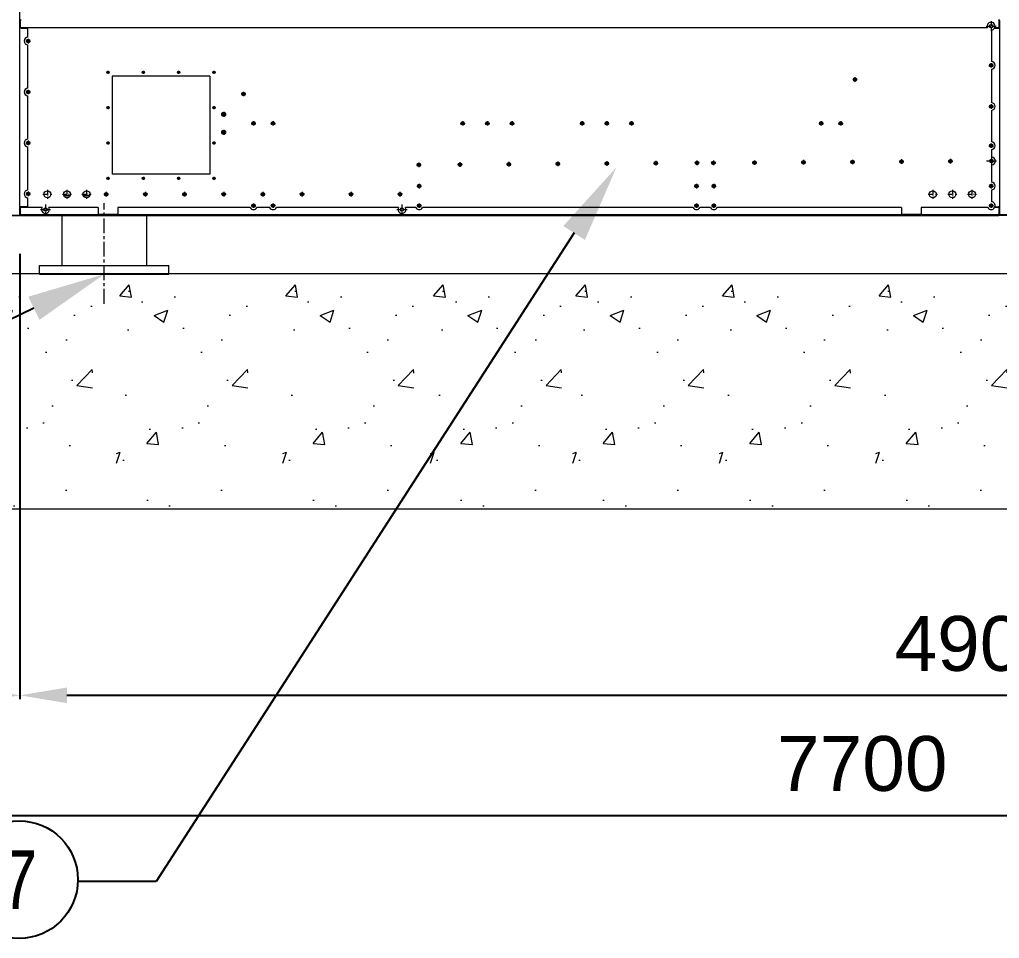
# Model space of a CAD drawing. Header units: millimetres. Extents: x -661502 to 32907, y -140885 to 22606.
# Drawn here: x 14092 to 16593, y 7549 to 9894 of the extents above; entities that cross this region are included whole.
import ezdxf
from ezdxf import colors
from ezdxf.entities.mleader import LeaderData, LeaderLine
from ezdxf.enums import TextEntityAlignment as Align
from ezdxf.math import Vec2, Vec3

# ---------------------------------------------------------------- set-up
doc = ezdxf.new("R2010")
doc.units = ezdxf.units.MM
doc.linetypes.add('CENTER', pattern=[2, 1.25, -0.25, 0.25, -0.25])
doc.linetypes.add('DASHDOT', pattern=[18.5, 12, -3, 0.5, -3])
for name, color, linetype in [('center', 1, 'CENTER'), ('냉각탑_dim', 1, 'Continuous'), ('냉각탑_text', 3, 'Continuous'), ('냉각탑_기초', 23, 'Continuous')]:
    doc.layers.add(name, color=color, linetype=linetype)
doc.styles.get("Standard").update_dxf_attribs({"font": 'arial.ttf'})
doc.dimstyles.new('1.40', dxfattribs={"dimscale": 20, "dimtxt": 1.5, "dimasz": 1, "dimexe": 0.5, "dimexo": 0.5, "dimgap": 0.5, "dimtad": 1, "dimdec": 0, "dimzin": 0, "dimdsep": 46, "dimtxsty": 'Standard', "dimcen": 0, "dimclrd": 2, "dimclre": 2, "dimclrt": 3, "dimadec": 0, "dimazin": 0, "dimtfac": 1, "dimtdec": 0, "dimtmove": 0, "dimatfit": 0, "dimfxl": 1, "dimtolj": 1, "dimtzin": 0, "dimlwd": -1, "dimlwe": -1, "dimarcsym": 0})

# ---------------------------------------------------------------- blocks, each defined once
blk = doc.blocks.new('*D350')
at = {"color": 2, "transparency": 16777216}
for p, q in [((14092.7, 9293.8), (14092.7, 8159.1)), ((18992.7, 9293.8), (18992.7, 8159.1)), ((14212.7, 8169.1), (18872.7, 8169.1))]:
    blk.add_line(p, q, dxfattribs=at)
for points in [[(14212.7, 8189.1), (14212.7, 8149.1), (14092.7, 8169.1)], [(18872.7, 8189.1), (18872.7, 8149.1), (18992.7, 8169.1)]]:
    blk.add_solid(points, dxfattribs=at)
at = {"layer": 'Defpoints', "color": 0, "transparency": 16777216}
for p in [(14092.7, 9393.8), (18992.7, 9393.8), (18992.7, 8169.1)]:
    blk.add_point(p, dxfattribs=at)
at = {"color": 3, "lineweight": 5, "transparency": 16777216, "insert": (16542.7, 8300.5), "char_height": 140, "attachment_point": 5}
blk.add_mtext('\\A1;4900', dxfattribs=at)
blk = doc.blocks.new('*D352')
at = {"color": 2, "transparency": 16777216}
for p, q in [((12392.7, 9145.4), (12392.7, 7852.7)), ((20092.7, 9145.4), (20092.7, 7852.7)), ((12512.7, 7862.7), (19972.7, 7862.7))]:
    blk.add_line(p, q, dxfattribs=at)
for points in [[(12512.7, 7882.7), (12512.7, 7842.7), (12392.7, 7862.7)], [(19972.7, 7882.7), (19972.7, 7842.7), (20092.7, 7862.7)]]:
    blk.add_solid(points, dxfattribs=at)
at = {"layer": 'Defpoints', "color": 0, "transparency": 16777216}
for p in [(12392.7, 9245.4), (20092.7, 9245.4), (20092.7, 7862.7)]:
    blk.add_point(p, dxfattribs=at)
at = {"color": 3, "lineweight": 5, "transparency": 16777216, "insert": (16242.7, 7994.2), "char_height": 140, "attachment_point": 5}
blk.add_mtext('\\A1;7700', dxfattribs=at)
blk = doc.blocks.new('*D353')
at = {"color": 2, "transparency": 16777216}
for p, q in [((13092.7, 9293.8), (13092.7, 8159.1)), ((14092.7, 9296.2), (14092.7, 8159.1)), ((13212.7, 8169.1), (13972.7, 8169.1))]:
    blk.add_line(p, q, dxfattribs=at)
for points in [[(13212.7, 8189.1), (13212.7, 8149.1), (13092.7, 8169.1)], [(13972.7, 8189.1), (13972.7, 8149.1), (14092.7, 8169.1)]]:
    blk.add_solid(points, dxfattribs=at)
at = {"layer": 'Defpoints', "color": 0, "transparency": 16777216}
for p in [(13092.7, 9393.8), (14092.7, 9396.2), (14092.7, 8169.1)]:
    blk.add_point(p, dxfattribs=at)
at = {"color": 3, "lineweight": 5, "transparency": 16777216, "insert": (13592.7, 8300.5), "char_height": 140, "attachment_point": 5}
blk.add_mtext('\\A1;1000', dxfattribs=at)
blk = doc.blocks.new('1')
at = {"color": 0, "lineweight": 20}
for p, q in [((14092.7, 9393.8), (14092.7, 12593.8)), ((18992.7, 9393.8), (12392.7, 9393.8)), ((13092.7, 9393.8), (14092.7, 9393.8)), ((18992.7, 9393.8), (14092.7, 9393.8))]:
    blk.add_line(p, q, dxfattribs=at)
at = {"color": 7, "lineweight": 20, "ltscale": 0.0425}
for p, q in [((14092.7, 9891.8), (14094.4, 9891.8)), ((14092.7, 9890.9), (14094.4, 9890.9)), ((16592.7, 9891.8), (16591, 9891.8)), ((16592.7, 9890.9), (16591, 9890.9)), ((14092.7, 9396.7), (14094.4, 9396.7)), ((14092.7, 9395.8), (14094.4, 9395.8)), ((16592.7, 9396.7), (16591, 9396.7)), ((16592.7, 9395.8), (16591, 9395.8))]:
    blk.add_line(p, q, dxfattribs=at)
at = {"color": 7, "lineweight": 20, "ltscale": 0.0225}
for p, q in [((14092.7, 9890.9), (14092.7, 9891.8)), ((14092.7, 9890.9), (14092.7, 9891.8)), ((16592.7, 9890.9), (16592.7, 9891.8)), ((14092.7, 9396.7), (14092.7, 9395.8)), ((16592.7, 9396.7), (16592.7, 9395.8))]:
    blk.add_line(p, q, dxfattribs=at)
at = {"color": 7, "lineweight": 20, "ltscale": 0.4775}
for p, q in [((14092.7, 9871.8), (14092.7, 9890.9)), ((16592.7, 9890.9), (16592.7, 9871.8)), ((14092.7, 9396.7), (14092.7, 9415.8)), ((16592.7, 9415.8), (16592.7, 9396.7))]:
    blk.add_line(p, q, dxfattribs=at)
at = {"color": 7, "lineweight": 20, "ltscale": 0.085}
for p, q in [((14094.4, 9893.8), (14094.4, 9890.4)), ((16591, 9893.8), (16591, 9890.4)), ((14096.1, 9871.8), (14092.7, 9871.8)), ((16589.3, 9871.8), (16592.7, 9871.8)), ((14096.1, 9415.8), (14092.7, 9415.8)), ((16589.3, 9415.8), (16592.7, 9415.8)), ((14094.4, 9393.8), (14094.4, 9397.2)), ((16591, 9393.8), (16591, 9397.2))]:
    blk.add_line(p, q, dxfattribs=at)
at = {"color": 7, "lineweight": 20, "ltscale": 0.415}
for p, q in [((14094.4, 9873.8), (14094.4, 9890.4)), ((16591, 9890.4), (16591, 9873.8)), ((14096.1, 9871.8), (14112.7, 9871.8)), ((14094.4, 9397.2), (14094.4, 9413.8)), ((14112.7, 9415.8), (14096.1, 9415.8)), ((14292.7, 9413.8), (14292.7, 9397.2)), ((14342.7, 9413.8), (14342.7, 9397.2)), ((16342.7, 9413.8), (16342.7, 9397.2)), ((16392.7, 9413.8), (16392.7, 9397.2)), ((16591, 9413.8), (16591, 9397.2))]:
    blk.add_line(p, q, dxfattribs=at)
at = {"color": 7, "linetype": 'DASHDOT', "lineweight": 20}
for p, q in [((16571.7, 9889.8), (16571.7, 9863.8)), ((16558.7, 9876.8), (16584.7, 9876.8)), ((16559.7, 9532.8), (16585.7, 9532.8)), ((16572.7, 9545.8), (16572.7, 9519.8)), ((14162.7, 9459.5), (14162.7, 9436.1)), ((14212.7, 9459.5), (14212.7, 9436.1)), ((14262.7, 9459.5), (14262.7, 9436.1)), ((16422.7, 9459.5), (16422.7, 9436.1)), ((16472.7, 9459.5), (16472.7, 9436.1)), ((16522.7, 9459.5), (16522.7, 9436.1)), ((14151, 9447.8), (14174.4, 9447.8)), ((14201, 9447.8), (14224.4, 9447.8)), ((14251, 9447.8), (14274.4, 9447.8)), ((16411, 9447.8), (16434.4, 9447.8)), ((16461, 9447.8), (16484.4, 9447.8)), ((16511, 9447.8), (16534.4, 9447.8)), ((14144.7, 9408.8), (14170.7, 9408.8)), ((14157.7, 9421.8), (14157.7, 9395.8)), ((15054.7, 9408.8), (15080.7, 9408.8)), ((15067.7, 9421.8), (15067.7, 9395.8))]:
    blk.add_line(p, q, dxfattribs=at)
at = {"color": 7, "lineweight": 20}
for p, q in [((14092.7, 9415.8), (14092.7, 9871.8)), ((14094.4, 9873.8), (16562.2, 9873.8)), ((14112.7, 9848.7), (14112.7, 9871.8)), ((16572.7, 9866.8), (16572.7, 9786.7)), ((16592.7, 9871.8), (16592.7, 9415.8)), ((14112.7, 9718.7), (14112.7, 9828.8)), ((16572.7, 9766.8), (16572.7, 9681.7)), ((14577.7, 9748.8), (14327.7, 9748.8)), ((14327.7, 9748.8), (14327.7, 9498.8)), ((14577.7, 9748.8), (14577.7, 9498.8)), ((14112.7, 9588.7), (14112.7, 9698.8)), ((16572.7, 9661.8), (16572.7, 9581.7)), ((14112.7, 9458.7), (14112.7, 9568.8)), ((16572.7, 9522.8), (16572.7, 9478.7)), ((14577.7, 9498.8), (14327.7, 9498.8)), ((16572.7, 9458.8), (16572.7, 9428.7)), ((14112.7, 9415.8), (14112.7, 9438.8)), ((14149.1, 9413.8), (14094.4, 9413.8)), ((14292.7, 9413.8), (14166.4, 9413.8)), ((14680.1, 9413.8), (14342.7, 9413.8)), ((14730.1, 9413.8), (14697.4, 9413.8)), ((15059.1, 9413.8), (14747.4, 9413.8)), ((15103.1, 9413.8), (15076.4, 9413.8)), ((15811.1, 9413.8), (15120.4, 9413.8)), ((15855.1, 9413.8), (15828.4, 9413.8)), ((16342.7, 9413.8), (15872.4, 9413.8)), ((16563.1, 9413.8), (16392.7, 9413.8)), ((14094.4, 9393.8), (16591, 9393.8)), ((14199.7, 9393.8), (14199.7, 9265.8)), ((14292.7, 9397.2), (14342.7, 9397.2)), ((14416, 9393.8), (14416, 9265.8)), ((16342.7, 9397.2), (16392.7, 9397.2)), ((14142.8, 9265.8), (14472.8, 9265.8)), ((14142.8, 9243.8), (14142.8, 9265.8)), ((14472.8, 9243.8), (14472.8, 9265.8)), ((14142.8, 9243.8), (14472.8, 9243.8)), ((14307.8, 9243.8), (14199.7, 9243.8))]:
    blk.add_line(p, q, dxfattribs=at)
at = {"color": 7, "lineweight": 20, "ltscale": 0.00769}
for p, q in [((14092.7, 9871.8), (14093.1, 9871.8)), ((16592.7, 9871.8), (16592.4, 9871.8))]:
    blk.add_line(p, q, dxfattribs=at)
at = {"color": 7, "lineweight": 20, "ltscale": 0.05}
for p, q in [((14094.7, 9873.8), (14094.7, 9871.8)), ((16590.7, 9871.8), (16590.7, 9873.8)), ((14092.7, 9415.8), (14094.7, 9415.8)), ((14094.7, 9415.8), (14094.7, 9413.8)), ((16592.7, 9415.8), (16590.7, 9415.8)), ((16590.7, 9413.8), (16590.7, 9415.8))]:
    blk.add_line(p, q, dxfattribs=at)
at = {"color": 7, "lineweight": 20, "ltscale": 0.223493}
blk.add_line((16580.4, 9871.8), (16589.3, 9871.8), dxfattribs=at)
at = {"color": 7, "lineweight": 20, "ltscale": 0.244015}
blk.add_line((16581.3, 9873.8), (16591, 9873.8), dxfattribs=at)
at = {"color": 7, "linetype": 'DASHDOT', "lineweight": 20, "ltscale": 0.292499}
for p, q in [((14107.9, 9838.8), (14119.6, 9838.8)), ((16565.9, 9776.8), (16577.6, 9776.8)), ((14107.9, 9708.8), (14119.6, 9708.8)), ((16565.9, 9671.8), (16577.6, 9671.8)), ((14107.9, 9578.8), (14119.6, 9578.8)), ((16565.9, 9571.8), (16577.6, 9571.8)), ((16461.9, 9532.1), (16473.6, 9532.1)), ((15857.9, 9468.8), (15869.6, 9468.8)), ((14107.9, 9448.8), (14119.6, 9448.8)), ((14306.9, 9447.8), (14318.6, 9447.8)), ((15857.9, 9418.8), (15869.6, 9418.8))]:
    blk.add_line(p, q, dxfattribs=at)
at = {"color": 7, "linetype": 'DASHDOT', "lineweight": 20, "ltscale": 0.2925}
for p, q in [((14113.7, 9844.6), (14113.7, 9832.9)), ((16571.7, 9782.6), (16571.7, 9770.9)), ((16218.3, 9740.8), (16230, 9740.8)), ((16224.1, 9746.6), (16224.1, 9734.9)), ((14113.7, 9714.6), (14113.7, 9702.9)), ((14663.1, 9709.5), (14663.1, 9697.8)), ((14657.3, 9703.7), (14669, 9703.7)), ((16571.7, 9677.6), (16571.7, 9665.9)), ((14688.7, 9634.6), (14688.7, 9622.9)), ((14738.7, 9634.6), (14738.7, 9622.9)), ((15222.7, 9634.6), (15222.7, 9622.9)), ((15285.7, 9634.6), (15285.7, 9622.9)), ((15348.7, 9634.6), (15348.7, 9622.9)), ((15527.7, 9634.6), (15527.7, 9622.9)), ((15590.7, 9634.6), (15590.7, 9622.9)), ((15653.7, 9634.6), (15653.7, 9622.9)), ((16137.7, 9634.6), (16137.7, 9622.9)), ((16187.7, 9634.6), (16187.7, 9622.9)), ((14682.9, 9628.8), (14694.6, 9628.8)), ((14732.9, 9628.8), (14744.6, 9628.8)), ((15216.9, 9628.8), (15228.6, 9628.8)), ((15279.9, 9628.8), (15291.6, 9628.8)), ((15342.9, 9628.8), (15354.6, 9628.8)), ((15521.9, 9628.8), (15533.6, 9628.8)), ((15584.9, 9628.8), (15596.6, 9628.8)), ((15647.9, 9628.8), (15659.6, 9628.8)), ((16131.9, 9628.8), (16143.6, 9628.8)), ((16181.9, 9628.8), (16193.6, 9628.8)), ((14113.7, 9584.6), (14113.7, 9572.9)), ((16571.7, 9577.6), (16571.7, 9565.9)), ((15215.7, 9529.4), (15215.7, 9517.7)), ((15340.7, 9530.3), (15340.7, 9518.6)), ((15465.7, 9531.1), (15465.7, 9519.4)), ((15590.7, 9532), (15590.7, 9520.3)), ((15715.7, 9532.9), (15715.7, 9521.2)), ((15820.7, 9533.6), (15820.7, 9521.9)), ((15862.7, 9533.6), (15862.7, 9521.9)), ((15967.7, 9534.4), (15967.7, 9522.7)), ((16086.9, 9529.4), (16098.6, 9529.4)), ((16092.7, 9535.3), (16092.7, 9523.6)), ((16211.9, 9530.3), (16223.6, 9530.3)), ((16217.7, 9536.1), (16217.7, 9524.4)), ((16336.9, 9531.2), (16348.6, 9531.2)), ((16342.7, 9537), (16342.7, 9525.3)), ((16467.7, 9537.9), (16467.7, 9526.2)), ((16572.7, 9538.6), (16572.7, 9526.9)), ((15104.9, 9522.8), (15116.6, 9522.8)), ((15110.7, 9528.6), (15110.7, 9516.9)), ((15209.9, 9523.5), (15221.6, 9523.5)), ((15334.9, 9524.4), (15346.6, 9524.4)), ((15459.9, 9525.3), (15471.6, 9525.3)), ((15584.9, 9526.2), (15596.6, 9526.2)), ((15709.9, 9527.1), (15721.6, 9527.1)), ((15814.9, 9527.8), (15826.6, 9527.8)), ((15856.9, 9527.8), (15868.6, 9527.8)), ((15961.9, 9528.5), (15973.6, 9528.5)), ((14113.7, 9454.6), (14113.7, 9442.9)), ((15105.9, 9468.8), (15117.6, 9468.8)), ((15111.7, 9474.6), (15111.7, 9462.9)), ((15813.9, 9468.8), (15825.6, 9468.8)), ((15819.7, 9474.6), (15819.7, 9462.9)), ((15863.7, 9474.6), (15863.7, 9462.9)), ((16571.7, 9474.6), (16571.7, 9462.9)), ((14312.7, 9453.6), (14312.7, 9441.9)), ((14406.9, 9447.8), (14418.6, 9447.8)), ((14412.7, 9453.6), (14412.7, 9441.9)), ((14506.9, 9447.8), (14518.6, 9447.8)), ((14512.7, 9453.6), (14512.7, 9441.9)), ((14606.9, 9447.8), (14618.6, 9447.8)), ((14612.7, 9453.6), (14612.7, 9441.9)), ((14706.9, 9447.8), (14718.6, 9447.8)), ((14712.7, 9453.6), (14712.7, 9441.9)), ((14806.9, 9447.8), (14818.6, 9447.8)), ((14812.7, 9453.6), (14812.7, 9441.9)), ((14931.9, 9447.8), (14943.6, 9447.8)), ((14937.7, 9453.6), (14937.7, 9441.9)), ((15056.9, 9447.8), (15068.6, 9447.8)), ((15062.7, 9453.6), (15062.7, 9441.9)), ((14682.9, 9418.8), (14694.6, 9418.8)), ((14688.7, 9424.6), (14688.7, 9412.9)), ((14732.9, 9418.8), (14744.6, 9418.8)), ((14738.7, 9424.6), (14738.7, 9412.9)), ((15105.9, 9418.8), (15117.6, 9418.8)), ((15111.7, 9424.6), (15111.7, 9412.9)), ((15813.9, 9418.8), (15825.6, 9418.8)), ((15819.7, 9424.6), (15819.7, 9412.9)), ((15863.7, 9424.6), (15863.7, 9412.9)), ((16571.7, 9424.6), (16571.7, 9412.9))]:
    blk.add_line(p, q, dxfattribs=at)
at = {"color": 7, "linetype": 'DASHDOT', "lineweight": 20, "ltscale": 0.195}
for p, q in [((14313.8, 9758.8), (14321.6, 9758.8)), ((14317.7, 9762.7), (14317.7, 9754.9)), ((14403.8, 9758.8), (14411.6, 9758.8)), ((14407.7, 9762.7), (14407.7, 9754.9)), ((14493.8, 9758.8), (14501.6, 9758.8)), ((14497.7, 9762.7), (14497.7, 9754.9)), ((14583.8, 9758.8), (14591.6, 9758.8)), ((14587.7, 9762.7), (14587.7, 9754.9)), ((16220.2, 9741.6), (16228, 9741.6)), ((16220.2, 9740.7), (16228, 9740.7)), ((16224.1, 9745.5), (16224.1, 9736.8)), ((14659.2, 9704.6), (14667, 9704.6)), ((14663.1, 9708.5), (14663.1, 9699.8)), ((14659.2, 9703.7), (14667, 9703.7)), ((14313.8, 9668.8), (14321.6, 9668.8)), ((14317.7, 9672.7), (14317.7, 9664.9)), ((14583.8, 9668.8), (14591.6, 9668.8)), ((14587.7, 9672.7), (14587.7, 9664.9)), ((15222.7, 9632.7), (15222.7, 9624.9)), ((15285.7, 9632.7), (15285.7, 9624.9)), ((15348.7, 9632.7), (15348.7, 9624.9)), ((15527.7, 9632.7), (15527.7, 9624.9)), ((15590.7, 9632.7), (15590.7, 9624.9)), ((15653.7, 9632.7), (15653.7, 9624.9)), ((16137.7, 9632.7), (16137.7, 9624.9)), ((16187.7, 9632.7), (16187.7, 9624.9)), ((15218.8, 9628.8), (15226.6, 9628.8)), ((15281.8, 9628.8), (15289.6, 9628.8)), ((15344.8, 9628.8), (15352.6, 9628.8)), ((15523.8, 9628.8), (15531.6, 9628.8)), ((15586.8, 9628.8), (15594.6, 9628.8)), ((15649.8, 9628.8), (15657.6, 9628.8)), ((14317.7, 9582.7), (14317.7, 9574.9)), ((14587.7, 9582.7), (14587.7, 9574.9)), ((14313.8, 9578.8), (14321.6, 9578.8)), ((14583.8, 9578.8), (14591.6, 9578.8)), ((15465.7, 9529.2), (15465.7, 9521.4)), ((15590.7, 9530), (15590.7, 9522.2)), ((15715.7, 9530.9), (15715.7, 9523.1)), ((15820.7, 9531.6), (15820.7, 9523.8)), ((15862.7, 9531.8), (15862.7, 9524)), ((15967.7, 9532.5), (15967.7, 9524.7)), ((16092.7, 9533.4), (16092.7, 9525.6)), ((16213.8, 9530.3), (16221.6, 9530.3)), ((16217.7, 9534.2), (16217.7, 9526.4)), ((16342.7, 9535), (16342.7, 9527.2)), ((16467.7, 9535.9), (16467.7, 9528.1)), ((16572.7, 9536.6), (16572.7, 9528.8)), ((15106.8, 9522.9), (15114.6, 9522.9)), ((15110.7, 9526.8), (15110.7, 9519)), ((15211.8, 9523.6), (15219.6, 9523.6)), ((15215.7, 9527.5), (15215.7, 9519.7)), ((15336.8, 9524.5), (15344.6, 9524.5)), ((15340.7, 9528.4), (15340.7, 9520.6)), ((15461.8, 9525.3), (15469.6, 9525.3)), ((15586.8, 9526.1), (15594.6, 9526.1)), ((15711.8, 9527), (15719.6, 9527)), ((15816.8, 9527.7), (15824.6, 9527.7)), ((15858.8, 9527.9), (15866.6, 9527.9)), ((15963.8, 9528.6), (15971.6, 9528.6)), ((14313.8, 9488.8), (14321.6, 9488.8)), ((14317.7, 9492.7), (14317.7, 9484.9)), ((14403.8, 9488.8), (14411.6, 9488.8)), ((14407.7, 9492.7), (14407.7, 9484.9)), ((14493.8, 9488.8), (14501.6, 9488.8)), ((14497.7, 9492.7), (14497.7, 9484.9)), ((14583.8, 9488.8), (14591.6, 9488.8)), ((14587.7, 9492.7), (14587.7, 9484.9))]:
    blk.add_line(p, q, dxfattribs=at)
at = {"color": 7, "lineweight": 20, "ltscale": 0.12521}
blk.add_line((14320.7, 9758.7), (14316.5, 9756.1), dxfattribs=at)
at = {"color": 7, "lineweight": 20, "ltscale": 0.053852}
for p, q in [((14110.9, 9709.9), (14110.9, 9707.7)), ((14110.9, 9579.9), (14110.9, 9577.7)), ((14110.9, 9449.9), (14110.9, 9447.7))]:
    blk.add_line(p, q, dxfattribs=at)
at = {"color": 7, "linetype": 'DASHDOT', "lineweight": 20, "ltscale": 0.325}
for p, q in [((14612.7, 9658.3), (14612.7, 9645.3)), ((14606.2, 9651.8), (14619.2, 9651.8)), ((14606.2, 9605.8), (14619.2, 9605.8)), ((14612.7, 9612.3), (14612.7, 9599.3))]:
    blk.add_line(p, q, dxfattribs=at)
at = {"color": 7, "lineweight": 20, "ltscale": 6.21139e-05}
blk.add_line((14617.7, 9651.8), (14617.7, 9651.8), dxfattribs=at)
at = {"color": 7, "lineweight": 20, "ltscale": 6.2101e-05}
blk.add_line((14617.7, 9605.8), (14617.7, 9605.8), dxfattribs=at)
at = {"color": 7, "linetype": 'DASHDOT', "lineweight": 20, "ltscale": 0.195001}
for p, q in [((16133.8, 9628.8), (16141.6, 9628.8)), ((16183.8, 9628.8), (16191.6, 9628.8)), ((16088.8, 9529.5), (16096.6, 9529.5)), ((16338.8, 9531.1), (16346.6, 9531.1)), ((16463.8, 9532), (16471.6, 9532))]:
    blk.add_line(p, q, dxfattribs=at)
at = {"color": 7, "lineweight": 20, "ltscale": 0.476253}
blk.add_line((16572.7, 9561.8), (16572.7, 9542.8), dxfattribs=at)
at = {"color": 7, "linetype": 'DASHDOT', "lineweight": 20, "ltscale": 0.292502}
for p, q in [((16566.9, 9532.8), (16578.6, 9532.8)), ((16565.9, 9468.8), (16577.6, 9468.8)), ((16565.9, 9418.8), (16577.6, 9418.8))]:
    blk.add_line(p, q, dxfattribs=at)
at = {"color": 7, "linetype": 'DASHDOT', "lineweight": 20, "ltscale": 0.194998}
blk.add_line((16568.8, 9532.7), (16576.6, 9532.7), dxfattribs=at)
at = {"color": 7, "lineweight": 20, "ltscale": 0.427685}
for p, q in [((14204.2, 9445), (14221.3, 9445)), ((14254.2, 9445), (14271.3, 9445))]:
    blk.add_line(p, q, dxfattribs=at)
at = {"color": 7, "lineweight": 20, "ltscale": 0.053808}
for p, q in [((14311.7, 9445), (14313.8, 9445)), ((14411.7, 9445), (14413.8, 9445))]:
    blk.add_line(p, q, dxfattribs=at)
at = {"color": 7, "lineweight": 20, "ltscale": 0.265994}
blk.add_line((16591, 9413.8), (16580.4, 9413.8), dxfattribs=at)
at = {"color": 7, "lineweight": 20, "ltscale": 0.201515}
blk.add_line((16581.3, 9415.8), (16589.3, 9415.8), dxfattribs=at)
at = {"lineweight": 20}
for p, q in [((14092.7, 9395.4), (14092.7, 9393.8)), ((14167.7, 9395.4), (14092.7, 9395.4))]:
    blk.add_line(p, q, dxfattribs=at)
at = {"color": 7, "lineweight": 20, "ltscale": 0.280701}
for p, q in [((14096.1, 9395.4), (14131.3, 9395.4)), ((14131.3, 9395.4), (14138.7, 9395.4)), ((14436.7, 9395.4), (14138.7, 9395.4)), ((17148.7, 9395.4), (14436.7, 9395.4))]:
    blk.add_line(p, q, dxfattribs=at)
at = {"lineweight": 5}
blk.add_line((12392.7, 9245.4), (20092.7, 9245.4), dxfattribs=at)
at = {"color": 7, "lineweight": 20}
for centre, radius in [((16571.7, 9876.8), 4.5), ((16571.7, 9876.8), 3), ((14113.7, 9838.8), 4.5), ((14113.7, 9838.8), 3), ((16571.7, 9776.8), 4.5), ((16571.7, 9776.8), 3), ((14317.7, 9758.8), 3), ((14407.7, 9758.8), 3), ((14497.7, 9758.8), 3), ((14587.7, 9758.8), 3), ((16224.1, 9740.8), 4.5), ((16224.1, 9740.7), 3), ((14113.7, 9708.8), 4.5), ((14113.7, 9708.8), 3), ((14663.1, 9703.7), 4.5), ((14663.1, 9703.7), 3), ((14317.7, 9668.8), 3), ((14587.7, 9668.8), 3), ((14612.7, 9651.8), 5), ((14612.7, 9651.8), 3.5), ((16571.7, 9671.8), 4.5), ((16571.7, 9671.8), 3), ((14688.7, 9628.8), 4.5), ((14688.7, 9628.8), 3), ((14738.7, 9628.8), 4.5), ((14738.7, 9628.8), 3), ((15222.7, 9628.8), 4.5), ((15222.7, 9628.8), 3), ((15285.7, 9628.8), 4.5), ((15285.7, 9628.8), 3), ((15348.7, 9628.8), 4.5), ((15348.7, 9628.8), 3), ((15527.7, 9628.8), 4.5), ((15527.7, 9628.8), 3), ((15590.7, 9628.8), 4.5), ((15590.7, 9628.8), 3), ((15653.7, 9628.8), 4.5), ((15653.7, 9628.8), 3), ((16137.7, 9628.8), 4.5), ((16137.7, 9628.8), 3), ((16187.7, 9628.8), 4.5), ((16187.7, 9628.8), 3), ((14612.7, 9605.8), 5), ((14612.7, 9605.8), 3.5), ((14113.7, 9578.8), 4.5), ((14113.7, 9578.8), 3), ((14317.7, 9578.8), 3), ((14587.7, 9578.8), 3), ((16571.7, 9571.8), 4.5), ((16571.7, 9571.8), 3), ((15340.7, 9524.4), 4.5), ((15465.7, 9525.3), 4.5), ((15590.7, 9526.2), 4.5), ((15590.7, 9526.1), 3), ((15715.7, 9527.1), 4.5), ((15715.7, 9527), 3), ((15820.7, 9527.8), 4.5), ((15820.7, 9527.7), 3), ((15862.7, 9527.8), 4.5), ((15862.7, 9527.9), 3), ((15967.7, 9528.5), 4.5), ((15967.7, 9528.6), 3), ((16092.7, 9529.4), 4.5), ((16092.7, 9529.5), 3), ((16217.7, 9530.3), 4.5), ((16217.7, 9530.3), 3), ((16342.7, 9531.2), 4.5), ((16342.7, 9531.1), 3), ((16467.7, 9532.1), 4.5), ((16467.7, 9532), 3), ((16572.7, 9532.8), 4.5), ((16572.7, 9532.7), 3), ((15110.7, 9522.8), 4.5), ((15110.7, 9522.9), 3), ((15215.7, 9523.5), 4.5), ((15215.7, 9523.6), 3), ((15340.7, 9524.5), 3), ((15465.7, 9525.3), 3), ((14317.7, 9488.8), 3), ((14407.7, 9488.8), 3), ((14497.7, 9488.8), 3), ((14587.7, 9488.8), 3), ((14162.7, 9447.8), 9), ((14212.7, 9447.8), 9), ((14262.7, 9447.8), 9), ((15111.7, 9468.8), 4.5), ((15111.7, 9468.8), 3), ((15819.7, 9468.8), 4.5), ((15819.7, 9468.8), 3), ((15863.7, 9468.8), 4.5), ((15863.7, 9468.8), 3), ((16422.7, 9447.8), 9), ((16472.7, 9447.8), 9), ((16522.7, 9447.8), 9), ((16571.7, 9468.8), 4.5), ((16571.7, 9468.8), 3), ((14113.7, 9448.8), 4.5), ((14113.7, 9448.8), 3), ((14312.7, 9447.8), 4.5), ((14312.7, 9447.8), 3), ((14412.7, 9447.8), 4.5), ((14412.7, 9447.8), 3), ((14512.7, 9447.8), 4.5), ((14512.7, 9447.8), 3), ((14612.7, 9447.8), 4.5), ((14612.7, 9447.8), 3), ((14712.7, 9447.8), 4.5), ((14712.7, 9447.8), 3), ((14812.7, 9447.8), 4.5), ((14812.7, 9447.8), 3), ((14937.7, 9447.8), 4.5), ((14937.7, 9447.8), 3), ((15062.7, 9447.8), 4.5), ((15062.7, 9447.8), 3), ((14157.7, 9408.8), 4.5), ((14157.7, 9408.8), 3), ((14688.7, 9418.8), 4.5), ((14688.7, 9418.8), 3), ((14738.7, 9418.8), 4.5), ((14738.7, 9418.8), 3), ((15067.7, 9408.8), 4.5), ((15067.7, 9408.8), 3), ((15111.7, 9418.8), 4.5), ((15111.7, 9418.8), 3), ((15819.7, 9418.8), 4.5), ((15819.7, 9418.8), 3), ((15863.7, 9418.8), 4.5), ((15863.7, 9418.8), 3), ((16571.7, 9418.8), 4.5), ((16571.7, 9418.8), 3)]:
    blk.add_circle(centre, radius, dxfattribs=at)
for centre, radius, start, end in [((14096.1, 9890.4), 3.4, 179.7584, 180), ((14096.1, 9890.4), 3.4, 120, 155.6842), ((16571.7, 9876.8), 10, 342.5424, 197.4576), ((16589.3, 9890.4), 3.4, 24.3159, 60), ((16571.7, 9876.8), 10, 275.739, 330), ((14113.7, 9838.8), 10, 95.7389, 264.2611), ((16571.7, 9776.8), 10, 275.739, 84.261), ((16224.1, 9741.6), 3, 188.3602, 351.6398), ((14113.7, 9708.8), 10, 95.7389, 264.2611), ((14663.1, 9704.6), 3, 188.3602, 351.6398), ((16571.7, 9671.8), 10, 275.739, 84.261), ((14113.7, 9578.8), 10, 95.7389, 264.2611), ((16571.7, 9571.8), 10, 275.739, 84.261), ((16572.7, 9532.8), 10, 270, 90), ((14113.7, 9448.8), 10, 95.7389, 264.2611), ((16571.7, 9468.8), 10, 275.7392, 84.2608), ((14157.7, 9408.8), 10, 149.9999, 30.0001), ((14688.7, 9418.8), 10, 210, 330), ((14738.7, 9418.8), 10, 210, 330), ((15067.7, 9408.8), 10, 149.9999, 30.0001), ((15111.7, 9418.8), 10, 210, 330), ((15819.7, 9418.8), 10, 210, 330), ((15863.7, 9418.8), 10, 210, 330), ((16571.7, 9418.8), 10, 210, 330), ((16571.7, 9418.8), 10, 342.5424, 84.2608), ((14096.1, 9397.2), 3.4, 180, 180.2416), ((14096.1, 9397.2), 3.4, 204.3156, 240), ((14096.1, 9397.2), 3.4, 269.7551, 270), ((14131.3, 9397.2), 3.4, 270, 270.2449), ((14140.1, 9397.2), 3.4, 269.7551, 270), ((14175.3, 9397.2), 3.4, 270, 270.2449), ((15050.1, 9397.2), 3.4, 269.7551, 270), ((15085.3, 9397.2), 3.4, 270, 270.2449), ((15094.1, 9397.2), 3.4, 269.7551, 270), ((15129.3, 9397.2), 3.4, 270, 270.2449), ((15802.1, 9397.2), 3.4, 269.755, 270), ((15837.3, 9397.2), 3.4, 270, 270.245), ((15846.1, 9397.2), 3.4, 269.7551, 270), ((15881.3, 9397.2), 3.4, 270, 270.2449), ((16554.1, 9397.2), 3.4, 269.7551, 270), ((16589.3, 9397.2), 3.4, 270, 270.2449), ((16589.3, 9397.2), 3.4, 300, 335.6844)]:
    blk.add_arc(centre, radius, start, end, dxfattribs=at)

msp = doc.modelspace()

# ---------------------------------------------------------------- hatches: boundary and pattern name
at = {"layer": '냉각탑_기초', "lineweight": 20, "ltscale": 30}
h = msp.add_hatch(dxfattribs=at)
h.set_pattern_fill('AR-CONC', color=256, scale=50, style=0)
h.set_pattern_definition([(50, (-650.78, -7295.88), (358.63, -31.376), [37.5, -412.5]), (355, (-650.78, -7295.88), (-69.3757, 376.096), [30, -330]), (100.4514, (-620.9, -7298.5), (289.2547, 344.72), [31.87, -350.571]), (46.1842, (-650.8, -7195.9), (533.6205, -82.7595), [56.25, -618.75]), (96.6356, (-606.3, -7202.8), (467.331, 487.059), [47.805, -525.856]), (351.1842, (-650.8, -7195.9), (467.331, 487.059), [45, -495]), (21, (-600.78, -7220.88), (298.4535, -201.3094), [37.5, -412.5]), (326, (-600.78, -7220.88), (121.6577, 362.575), [30, -330]), (71.4514, (-575.9, -7237.65), (420.1113, 161.265), [31.87, -350.571]), (37.5, (-650.78, -7295.88), (6.0799, 166.4469), [0, -326, 0, -335, 0, -331.25]), (7.5, (-650.78, -7295.88), (131.5348, 197.2059), [0, -191, 0, -318.5, 0, -126.25]), (327.5, (-762.28, -7295.88), (266.9112, -11.2774), [0, -125, 0, -390, 0, -517.5]), (317.5, (-812.28, -7295.88), (291.593, 50.0525), [0, -162.5, 0, -259, 0, -367.5])])
h.paths.add_polyline_path([(14277.7, 9245.4), (13942.7, 9245.4), (13942.7, 8645.4), (14277.7, 8645.4)])
h = msp.add_hatch(dxfattribs=at)
h.set_pattern_fill('AR-CONC', color=256, scale=50, style=0)
h.set_pattern_definition([(50, (-254.33, -7295.88), (358.63, -31.376), [37.5, -412.5]), (355, (-254.33, -7295.88), (-69.3757, 376.096), [30, -330]), (100.4514, (-224.44, -7298.5), (289.2547, 344.72), [31.87, -350.571]), (46.1842, (-254.33, -7195.9), (533.6205, -82.7595), [56.25, -618.75]), (96.6356, (-209.86, -7202.8), (467.331, 487.059), [47.805, -525.856]), (351.1842, (-254.33, -7195.9), (467.331, 487.059), [45, -495]), (21, (-204.33, -7220.88), (298.4535, -201.3094), [37.5, -412.5]), (326, (-204.33, -7220.88), (121.6577, 362.575), [30, -330]), (71.4514, (-179.46, -7237.65), (420.1113, 161.265), [31.87, -350.571]), (37.5, (-254.33, -7295.88), (6.0799, 166.4469), [0, -326, 0, -335, 0, -331.25]), (7.5, (-254.33, -7295.88), (131.5348, 197.2059), [0, -191, 0, -318.5, 0, -126.25]), (327.5, (-365.83, -7295.88), (266.9112, -11.2774), [0, -125, 0, -390, 0, -517.5]), (317.5, (-415.83, -7295.88), (291.593, 50.0525), [0, -162.5, 0, -259, 0, -367.5])])
h.paths.add_polyline_path([(14674.2, 9245.4), (14339.2, 9245.4), (14339.2, 8645.4), (14674.2, 8645.4)])
h = msp.add_hatch(dxfattribs=at)
h.set_pattern_fill('AR-CONC', color=256, scale=50, style=0)
h.set_pattern_definition([(50, (169.85, -7295.88), (358.63, -31.376), [37.5, -412.5]), (355, (169.85, -7295.88), (-69.3757, 376.096), [30, -330]), (100.4514, (199.73, -7298.5), (289.2547, 344.72), [31.87, -350.571]), (46.1842, (169.85, -7195.9), (533.6205, -82.7595), [56.25, -618.75]), (96.6356, (214.3, -7202.8), (467.331, 487.059), [47.805, -525.856]), (351.1842, (169.85, -7195.9), (467.331, 487.059), [45, -495]), (21, (219.85, -7220.88), (298.4535, -201.3094), [37.5, -412.5]), (326, (219.85, -7220.88), (121.6577, 362.575), [30, -330]), (71.4514, (244.72, -7237.65), (420.1113, 161.265), [31.87, -350.571]), (37.5, (169.85, -7295.88), (6.0799, 166.4469), [0, -326, 0, -335, 0, -331.25]), (7.5, (169.85, -7295.88), (131.5348, 197.2059), [0, -191, 0, -318.5, 0, -126.25]), (327.5, (58.35, -7295.88), (266.9112, -11.2774), [0, -125, 0, -390, 0, -517.5]), (317.5, (8.35, -7295.88), (291.593, 50.0525), [0, -162.5, 0, -259, 0, -367.5])])
h.paths.add_polyline_path([(15098.4, 9245.4), (14763.4, 9245.4), (14763.4, 8645.4), (15098.4, 8645.4)])
h = msp.add_hatch(dxfattribs=at)
h.set_pattern_fill('AR-CONC', color=256, scale=50, style=0)
h.set_pattern_definition([(50, (546.9, -7295.88), (358.63, -31.376), [37.5, -412.5]), (355, (546.9, -7295.88), (-69.3757, 376.096), [30, -330]), (100.4514, (576.78, -7298.5), (289.2547, 344.72), [31.87, -350.571]), (46.1842, (546.9, -7195.9), (533.6205, -82.7595), [56.25, -618.75]), (96.6356, (591.36, -7202.8), (467.331, 487.059), [47.805, -525.856]), (351.1842, (546.9, -7195.9), (467.331, 487.059), [45, -495]), (21, (596.9, -7220.88), (298.4535, -201.3094), [37.5, -412.5]), (326, (596.9, -7220.88), (121.6577, 362.575), [30, -330]), (71.4514, (621.77, -7237.65), (420.1113, 161.265), [31.87, -350.571]), (37.5, (546.9, -7295.88), (6.0799, 166.4469), [0, -326, 0, -335, 0, -331.25]), (7.5, (546.9, -7295.88), (131.5348, 197.2059), [0, -191, 0, -318.5, 0, -126.25]), (327.5, (435.4, -7295.88), (266.9112, -11.2774), [0, -125, 0, -390, 0, -517.5]), (317.5, (385.4, -7295.88), (291.593, 50.0525), [0, -162.5, 0, -259, 0, -367.5])])
h.paths.add_polyline_path([(15475.4, 9245.4), (15140.4, 9245.4), (15140.4, 8645.4), (15475.4, 8645.4)])
h = msp.add_hatch(dxfattribs=at)
h.set_pattern_fill('AR-CONC', color=256, scale=50, style=0)
h.set_pattern_definition([(50, (910.08, -7295.88), (358.63, -31.376), [37.5, -412.5]), (355, (910.08, -7295.88), (-69.3757, 376.096), [30, -330]), (100.4514, (939.96, -7298.5), (289.2547, 344.72), [31.87, -350.571]), (46.1842, (910.1, -7195.9), (533.6205, -82.7595), [56.25, -618.75]), (96.6356, (954.55, -7202.8), (467.331, 487.059), [47.805, -525.856]), (351.1842, (910.1, -7195.9), (467.331, 487.059), [45, -495]), (21, (960.08, -7220.88), (298.4535, -201.3094), [37.5, -412.5]), (326, (960.08, -7220.88), (121.6577, 362.575), [30, -330]), (71.4514, (984.95, -7237.65), (420.1113, 161.265), [31.87, -350.571]), (37.5, (910.08, -7295.88), (6.0799, 166.4469), [0, -326, 0, -335, 0, -331.25]), (7.5, (910.08, -7295.88), (131.5348, 197.2059), [0, -191, 0, -318.5, 0, -126.25]), (327.5, (798.58, -7295.88), (266.9112, -11.2774), [0, -125, 0, -390, 0, -517.5]), (317.5, (748.58, -7295.88), (291.593, 50.0525), [0, -162.5, 0, -259, 0, -367.5])])
h.paths.add_polyline_path([(15838.6, 9245.4), (15503.6, 9245.4), (15503.6, 8645.4), (15838.6, 8645.4)])
h = msp.add_hatch(dxfattribs=at)
h.set_pattern_fill('AR-CONC', color=256, scale=50, style=0)
h.set_pattern_definition([(50, (1284.35, -7295.88), (358.63, -31.376), [37.5, -412.5]), (355, (1284.35, -7295.88), (-69.3757, 376.096), [30, -330]), (100.4514, (1314.24, -7298.5), (289.2547, 344.72), [31.87, -350.571]), (46.1842, (1284.35, -7195.9), (533.6205, -82.7595), [56.25, -618.75]), (96.6356, (1328.8, -7202.8), (467.331, 487.059), [47.805, -525.856]), (351.1842, (1284.35, -7195.9), (467.331, 487.059), [45, -495]), (21, (1334.35, -7220.88), (298.4535, -201.3094), [37.5, -412.5]), (326, (1334.35, -7220.88), (121.6577, 362.575), [30, -330]), (71.4514, (1359.22, -7237.65), (420.1113, 161.265), [31.87, -350.571]), (37.5, (1284.35, -7295.88), (6.0799, 166.4469), [0, -326, 0, -335, 0, -331.25]), (7.5, (1284.35, -7295.88), (131.5348, 197.2059), [0, -191, 0, -318.5, 0, -126.25]), (327.5, (1172.85, -7295.88), (266.9112, -11.2774), [0, -125, 0, -390, 0, -517.5]), (317.5, (1122.85, -7295.88), (291.593, 50.0525), [0, -162.5, 0, -259, 0, -367.5])])
h.paths.add_polyline_path([(16212.9, 9245.4), (15877.9, 9245.4), (15877.9, 8645.4), (16212.9, 8645.4)])
h = msp.add_hatch(dxfattribs=at)
h.set_pattern_fill('AR-CONC', color=256, scale=50, style=0)
h.set_pattern_definition([(50, (1683.98, -7295.88), (358.63, -31.376), [37.5, -412.5]), (355, (1683.98, -7295.88), (-69.3757, 376.096), [30, -330]), (100.4514, (1713.87, -7298.5), (289.2547, 344.72), [31.87, -350.571]), (46.1842, (1684, -7195.9), (533.6205, -82.7595), [56.25, -618.75]), (96.6356, (1728.45, -7202.8), (467.331, 487.059), [47.805, -525.856]), (351.1842, (1684, -7195.9), (467.331, 487.059), [45, -495]), (21, (1733.98, -7220.88), (298.4535, -201.3094), [37.5, -412.5]), (326, (1733.98, -7220.88), (121.6577, 362.575), [30, -330]), (71.4514, (1758.85, -7237.65), (420.1113, 161.265), [31.87, -350.571]), (37.5, (1683.98, -7295.88), (6.0799, 166.4469), [0, -326, 0, -335, 0, -331.25]), (7.5, (1683.98, -7295.88), (131.5348, 197.2059), [0, -191, 0, -318.5, 0, -126.25]), (327.5, (1572.48, -7295.88), (266.9112, -11.2774), [0, -125, 0, -390, 0, -517.5]), (317.5, (1522.48, -7295.88), (291.593, 50.0525), [0, -162.5, 0, -259, 0, -367.5])])
h.paths.add_polyline_path([(16612.5, 9245.4), (16277.5, 9245.4), (16277.5, 8645.4), (16612.5, 8645.4)])

# ---------------------------------------------------------------- linework, layer by layer
at = {"layer": 'center', "lineweight": 20, "ltscale": 30}
msp.add_line((14308, 9168.6), (14308, 9424.7), dxfattribs=at)
at = {"layer": '냉각탑_dim', "linetype": 'ByBlock', "lineweight": -3}
msp.add_circle((14090.6, 7698.8), 150, dxfattribs=at)
at = {"layer": '냉각탑_기초', "lineweight": 20, "ltscale": 30}
for p, q in [((12242.7, 9245.4), (20242.7, 9245.4)), ((11932.5, 8645.4), (20517.9, 8645.4))]:
    msp.add_line(p, q, dxfattribs=at)

# ---------------------------------------------------------------- block references
msp.add_blockref('1', (0, 0))

# ---------------------------------------------------------------- texts
at = {"layer": '냉각탑_text', "width": 0.8}
msp.add_text('7', height=150, dxfattribs=at).set_placement((14090.6, 7698.8), align=Align.MIDDLE_CENTER)

# ---------------------------------------------------------------- dimensions: what is measured, and where the dimension line sits
at = {"lineweight": 5}
for base, p1, p2, picture, middle in [((14092.7, 8169.1), (13092.7, 9393.8), (14092.7, 9396.2), '*D353', (13592.7, 8300.5)), ((18992.7, 8169.1), (14092.7, 9393.8), (18992.7, 9393.8), '*D350', (16542.7, 8300.5)), ((20092.7, 7862.7), (12392.7, 9245.4), (20092.7, 9245.4), '*D352', (16242.7, 7994.2))]:
    dim = msp.add_linear_dim(base=base, p1=p1, p2=p2, dimstyle='1.40', override={"dimtxt": 7, "dimasz": 6, "dimexo": 5, "dimgap": 3}, dxfattribs=at)
    dim.commit()
    dim.dimension.update_dxf_attribs({"geometry": picture, "text_midpoint": middle})

# ---------------------------------------------------------------- leaders
at = {"layer": '냉각탑_dim', "lineweight": -3}
ml = msp.add_multileader_mtext('Standard', dxfattribs=at)
ml.set_content('')
ml.set_leader_properties(color=256)
ml.build(insert=Vec2(0, 0))
ml.multileader.update_dxf_attribs({"text_right_attachment_type": 6, "dogleg_length": 5, "arrow_head_size": 199.5, "scale": 30})
ctx = ml.context
ctx.base_point, ctx.scale, ctx.char_height, ctx.arrow_head_size, ctx.landing_gap_size, ctx.plane_origin = Vec3(14240.5, 7694.1), 30, 7.18, 199.5, 3.59, Vec3(15745.4, 8019.8)
ctx.right_attachment, ctx.text_align_type = 6, 2
notes = []
notes.append((ctx, [(0, (1, 1, 0), (14440, 7694.1), (-1, 0), 199.5, [(0, [(15615.3, 9516.7)], 0, [])])]))
ctx.mtext, ml.multileader.dxf.content_type = None, 0
ml = msp.add_multileader_mtext('Standard', dxfattribs=at)
ml.set_content('')
ml.set_leader_properties(color=256)
ml.build(insert=Vec2(0, 0))
ml.multileader.update_dxf_attribs({"text_right_attachment_type": 6, "dogleg_length": 5, "arrow_head_size": 199.5, "scale": 30})
ctx = ml.context
ctx.base_point, ctx.scale, ctx.char_height, ctx.arrow_head_size, ctx.landing_gap_size, ctx.plane_origin = Vec3(11932.1, 8176.5), 30, 7.18, 199.5, 3.59, Vec3(14437.9, 7746.9)
ctx.right_attachment, ctx.text_align_type = 6, 2
notes.append((ctx, [(0, (1, 1, 0), (12103, 8176.5), (-1, 0), 170.9, [(0, [(14307.8, 9243.8)], 0, [])])]))
ctx.mtext, ml.multileader.dxf.content_type = None, 0
for ctx, leaders in notes:
    for number, flags, end, landing, length, lines in leaders:
        leader = LeaderData()
        leader.index, (leader.has_last_leader_line, leader.has_dogleg_vector, leader.attachment_direction) = number, flags
        leader.last_leader_point, leader.dogleg_vector, leader.dogleg_length = Vec3(end), Vec3(landing), length
        for number, points, colour, breaks in lines:
            line = LeaderLine()
            line.index, line.vertices, line.color, line.breaks = number, Vec3.list(points), colors.encode_raw_color(colour), breaks
            leader.lines.append(line)
        ctx.leaders.append(leader)

doc.saveas('drawing.dxf')
